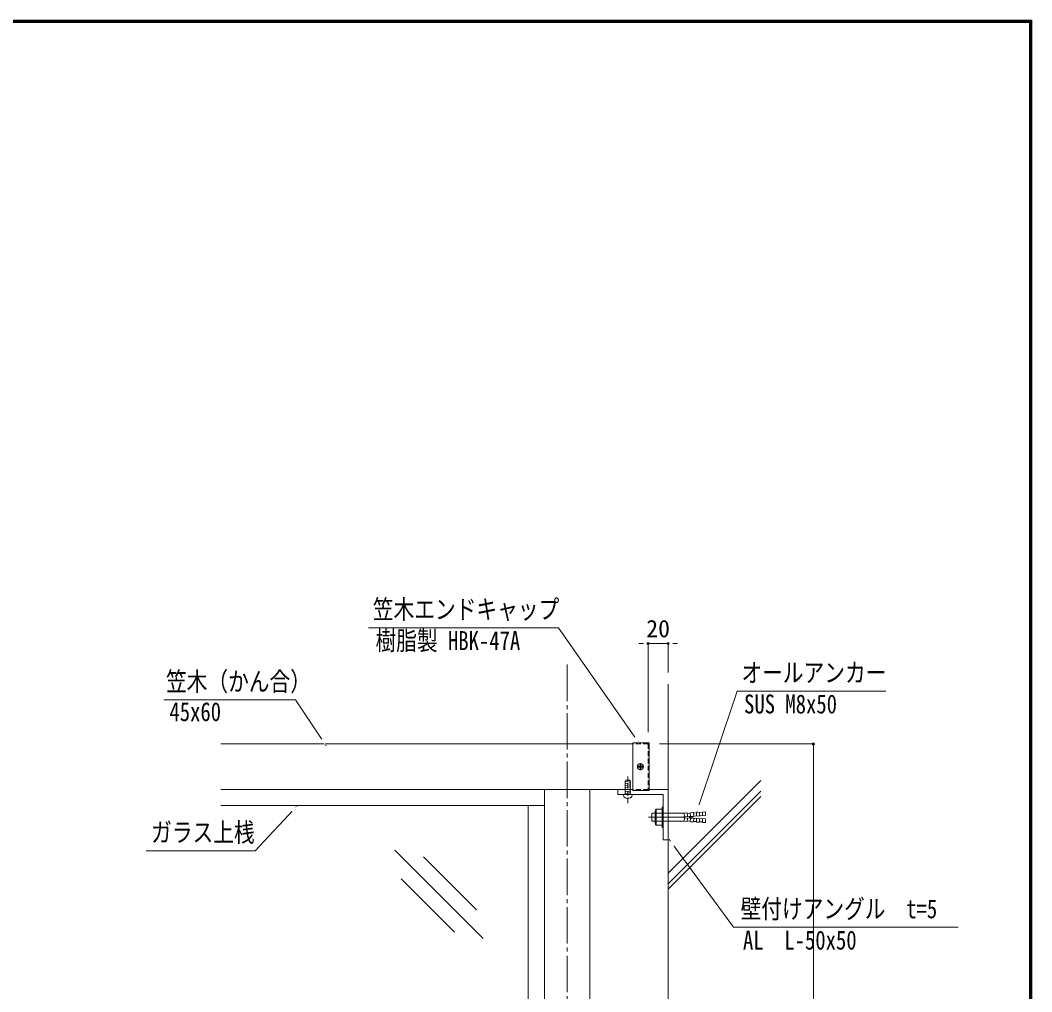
# Model space of a CAD drawing. Units: millimetres at full size; details may follow other scales. Extents: x -3501 to 3497, y -1129 to 1133.
# Drawn here: x 2496 to 3497, y 172 to 1133 of the extents above; entities that cross this region are included whole.
import ezdxf
from ezdxf.enums import TextEntityAlignment as Align

# ---------------------------------------------------------------- set-up
doc = ezdxf.new("R2010")
doc.units = ezdxf.units.MM
doc.header["$LTSCALE"] = 4
doc.header["$PDMODE"] = 32
doc.header["$PDSIZE"] = 2
doc.linetypes.add('CHAIN2', pattern=[12, 9, -1, 1, -1])
doc.linetypes.add('DASHED1', pattern=[1.8, 1.2, -0.6])
for name, color, linetype, lineweight in [('0-0_0', 7, 'Continuous', 18), ('0-1_1手摺寸法', 3, 'Continuous', 18), ('0-4_2躯体線', 4, 'Continuous', 9), ('0-5_3中心線', 2, 'CHAIN2', 18), ('0-7_42ｱﾙﾐ部品', 6, 'Continuous', 18), ('0-8_51破線ｱﾙﾐ', 3, 'DASHED1', 18), ('0-9_6ﾊｯﾁﾝｸﾞ', 4, 'Continuous', 9), ('0-F_WAKU', 7, 'Continuous', 18)]:
    doc.layers.add(name, color=color, linetype=linetype, lineweight=lineweight)
doc.styles.add('ＭＳ ゴシック', font='')
doc.styles.get('ＭＳ ゴシック').set_extended_font_data('MS Gothic')

msp = doc.modelspace()

# ---------------------------------------------------------------- linework, layer by layer
at = {"layer": '0-0_0'}
for p, q in [((3102.366, 417.108), (2694.866, 417.108)), ((3118.366, 418.108), (3102.366, 418.108)), ((3102.366, 418.108), (3102.366, 371.108)), ((3118.366, 418.108), (3118.366, 371.108)), ((3102.366, 372.108), (2694.866, 372.108)), ((3014.866, 372.108), (3014.866, 99.581)), ((3059.866, 99.581), (3059.866, 372.108)), ((3118.366, 371.108), (3102.366, 371.108))]:
    msp.add_line(p, q, dxfattribs=at)
at = {"layer": '0-0_0', "linetype": 'DASHED1'}
for p, q in [((3117.366, 417.108), (3102.366, 417.108)), ((3117.366, 417.108), (3117.366, 372.108)), ((3117.366, 372.108), (3102.366, 372.108))]:
    msp.add_line(p, q, dxfattribs=at)
at = {"layer": '0-0_0'}
for points in [[(3108.803, 417.108), (3028.812, 532.167), (2840.913, 532.167)], [(2798.944, 415.192), (2768.636, 460.814), (2638.458, 460.814)], [(3165.177, 349.329), (3205.5, 469.494), (3352.67, 469.494)], [(2770.679, 356.108), (2728.642, 311.353), (2620.945, 311.353)], [(3138.257, 322.518), (3201.912, 235.862), (3424.156, 235.862)]]:
    msp.add_lwpolyline(points, dxfattribs=at)
at = {"layer": '0-1_1手摺寸法'}
for p, q in [((3112.766, 516.616), (3108.166, 516.616)), ((3117.366, 428.608), (3117.366, 516.616)), ((3117.366, 516.616), (3137.366, 516.616)), ((3137.366, 516.616), (3117.366, 516.616)), ((3137.366, 487.839), (3137.366, 516.616)), ((3141.966, 516.616), (3146.566, 516.616)), ((3128.866, 417.108), (3280.919, 417.108)), ((3280.919, 417.108), (3280.919, -682.892)), ((3280.919, -678.292), (3280.919, 412.508))]:
    msp.add_line(p, q, dxfattribs=at)
for p in [(3117.366, 516.616), (3137.366, 516.616), (3280.919, 417.108)]:
    msp.add_point(p, dxfattribs=at)
at = {"layer": '0-4_2躯体線'}
for p, q in [((3137.366, 476.339), (3137.366, -791.43)), ((3137.366, 289.312), (3228.954, 380.9)), ((3137.366, 278.703), (3228.954, 370.292)), ((3137.366, 273.409), (3228.954, 364.998))]:
    msp.add_line(p, q, dxfattribs=at)
at = {"layer": '0-5_3中心線'}
for p, q in [((3037.366, 495.608), (3037.366, -792.622)), ((3117.982, 344.608), (3164.78, 344.608))]:
    msp.add_line(p, q, dxfattribs=at)
at = {"layer": '0-7_42ｱﾙﾐ部品'}
for p, q in [((2694.866, 372.108), (3014.866, 372.108)), ((3102.366, 372.108), (3087.366, 372.108)), ((3087.366, 372.108), (3087.366, 367.108)), ((3137.366, 372.108), (3118.366, 372.108)), ((3137.366, 322.108), (3137.366, 372.108)), ((3132.366, 367.108), (3087.366, 367.108)), ((3132.366, 322.108), (3132.366, 367.108)), ((2694.866, 356.108), (3014.866, 356.108)), ((2998.866, 356.108), (2998.866, 99.581)), ((3124.381, 350.608), (3124.381, 338.608)), ((3125.381, 352.608), (3125.381, 336.608)), ((3125.381, 352.608), (3131.381, 352.608)), ((3131.381, 354.608), (3131.381, 334.608)), ((3131.381, 354.608), (3132.366, 354.608)), ((3132.366, 354.608), (3132.366, 334.608)), ((3121.183, 348.608), (3124.381, 348.608)), ((3121.183, 348.608), (3121.183, 340.608)), ((3121.183, 340.608), (3124.381, 340.608)), ((3125.381, 348.608), (3131.381, 348.608)), ((3125.381, 340.608), (3131.381, 340.608)), ((3132.366, 348.588), (3153.197, 348.638)), ((3132.366, 340.608), (3153.428, 340.608)), ((3152.926, 345.108), (3174.381, 346.354)), ((3152.926, 344.108), (3152.926, 345.108)), ((3152.926, 344.108), (3174.381, 342.861)), ((3153.197, 348.638), (3156.192, 348.81)), ((3153.398, 345.144), (3153.197, 348.638)), ((3153.398, 344.072), (3153.197, 340.577)), ((3153.197, 340.577), (3156.192, 340.404)), ((3156.192, 348.81), (3156.392, 345.33)), ((3156.192, 340.404), (3156.392, 343.885)), ((3156.22, 348.311), (3159.216, 348.484)), ((3156.22, 340.904), (3159.216, 340.731)), ((3156.554, 348.33), (3159.216, 348.484)), ((3156.554, 340.884), (3159.216, 340.731)), ((3159.187, 348.983), (3162.182, 349.156)), ((3159.187, 348.983), (3159.388, 345.503)), ((3159.187, 340.232), (3159.388, 343.712)), ((3159.521, 349.002), (3162.516, 349.175)), ((3162.516, 349.175), (3162.717, 345.693)), ((3162.516, 340.04), (3162.717, 343.522)), ((3162.544, 348.676), (3165.206, 348.83)), ((3162.544, 348.676), (3165.121, 348.825)), ((3162.544, 340.539), (3165.206, 340.385)), ((3162.544, 340.539), (3165.121, 340.39)), ((3165.177, 349.329), (3168.172, 349.502)), ((3165.177, 349.329), (3165.378, 345.848)), ((3165.177, 339.886), (3165.378, 343.366)), ((3168.172, 349.502), (3168.372, 346.021)), ((3168.172, 339.714), (3168.372, 343.194)), ((3168.201, 349.002), (3171.196, 349.175)), ((3171.167, 349.674), (3174.179, 349.848)), ((3171.167, 349.674), (3171.368, 346.194)), ((3171.167, 339.541), (3171.368, 343.021)), ((3174.378, 346.396), (3174.179, 349.848)), ((3174.378, 342.82), (3174.179, 339.367)), ((3125.381, 336.608), (3131.381, 336.608)), ((3131.381, 334.608), (3132.366, 334.608)), ((3159.187, 340.232), (3162.182, 340.059)), ((3159.521, 340.212), (3162.516, 340.04)), ((3165.177, 339.886), (3168.172, 339.714)), ((3168.201, 340.212), (3171.196, 340.04)), ((3171.167, 339.541), (3174.179, 339.367)), ((3132.366, 322.108), (3137.366, 322.108))]:
    msp.add_line(p, q, dxfattribs=at)
for centre, radius, start, end in [((3126.881, 350.608), 2.5, 126.87, 233.13), ((3132.881, 344.608), 8.5, 151.928, 208.072), ((3126.881, 338.608), 2.5, 126.87, 233.13)]:
    msp.add_arc(centre, radius, start, end, dxfattribs=at)
at = {"layer": '0-8_51破線ｱﾙﾐ'}
msp.add_line((3097.366, 358.546), (3097.366, 385.909), dxfattribs=at)
at = {"layer": '0-9_6ﾊｯﾁﾝｸﾞ'}
for p, q in [((3113.166, 394.608), (3106.566, 394.608)), ((3108.991, 394.982), (3107.462, 394.982)), ((3107.462, 394.232), (3107.462, 394.982)), ((3108.991, 394.232), (3107.462, 394.232)), ((3109.491, 397.012), (3109.491, 395.482)), ((3109.491, 397.012), (3110.241, 397.012)), ((3109.491, 392.204), (3109.491, 393.732)), ((3109.491, 392.204), (3110.241, 392.204)), ((3109.866, 391.308), (3109.866, 397.908)), ((3110.241, 397.012), (3110.241, 395.482)), ((3110.241, 392.204), (3110.241, 393.732)), ((3110.741, 394.982), (3112.27, 394.982)), ((3110.741, 394.232), (3112.27, 394.232)), ((3112.27, 394.232), (3112.27, 394.982)), ((3100.223, 380.576), (3094.509, 379.906)), ((3100.223, 380.576), (3094.509, 379.906)), ((3094.866, 379.964), (3095.458, 381.393)), ((3099.274, 381.393), (3095.458, 381.393)), ((3099.866, 379.964), (3099.274, 381.393)), ((3100.223, 378.562), (3094.509, 377.892)), ((3100.223, 378.562), (3094.509, 377.892)), ((3100.223, 376.549), (3094.509, 375.878)), ((3100.223, 376.549), (3094.509, 375.878)), ((3100.223, 374.535), (3094.509, 373.865)), ((3100.223, 374.535), (3094.509, 373.865)), ((3100.223, 372.521), (3094.509, 371.851)), ((3100.223, 372.521), (3094.509, 371.851)), ((3100.223, 370.508), (3094.509, 369.837)), ((3100.223, 370.508), (3094.509, 369.837)), ((3094.866, 367.108), (3094.866, 379.964)), ((3099.866, 367.108), (3099.866, 379.964)), ((3093.08, 366.393), (3093.08, 366.822)), ((3101.366, 367.108), (3093.366, 367.108)), ((3100.223, 368.626), (3094.509, 367.956)), ((3100.223, 368.626), (3094.509, 367.956)), ((3098.794, 363.536), (3095.937, 363.536)), ((3101.652, 366.393), (3101.652, 366.822)), ((2866.748, 311.92), (2954.209, 224.459)), ((2895.179, 305.366), (2947.655, 252.89)), ((2873.302, 283.489), (2925.778, 231.012))]:
    msp.add_line(p, q, dxfattribs=at)
msp.add_circle((3109.866, 394.608), 3, dxfattribs=at)
for centre, radius, start, end in [((3108.991, 395.482), 0.5, 270, 0), ((3108.991, 393.732), 0.5, 0, 90), ((3110.741, 395.482), 0.5, 180, 270), ((3110.741, 393.732), 0.5, 90, 180), ((3093.366, 366.822), 0.286, 90, 180), ((3095.937, 366.393), 2.857, 180, 270), ((3098.794, 366.393), 2.857, 270, 0), ((3101.366, 366.822), 0.286, 0, 90)]:
    msp.add_arc(centre, radius, start, end, dxfattribs=at)
at = {"layer": '0-F_WAKU'}
for p, q in [((3497.004, 1133.2), (294.604, 1133.2)), ((3496.404, 1132.6), (295.204, 1132.6)), ((3495.804, 1132), (295.804, 1132)), ((3495.204, 1131.4), (296.404, 1131.4)), ((3494.604, 1130.8), (297.004, 1130.8)), ((3494.604, -1126.8), (3494.604, 1130.8)), ((3495.204, -1127.4), (3495.204, 1131.4)), ((3495.804, -1128), (3495.804, 1132)), ((3496.404, -1128.6), (3496.404, 1132.6)), ((3497.004, -1129.2), (3497.004, 1133.2))]:
    msp.add_line(p, q, dxfattribs=at)

# ---------------------------------------------------------------- texts
at = {"layer": '0-0_0', "style": 'ＭＳ ゴシック', "width": 0.8}
for s, p in [('笠木エンドキャップ', (2845.196, 535.31)), ('樹脂製 HBK-47A', (2847.8, 504.326)), ('笠木（かん合）', (2640.531, 463.957)), ('オールアンカー', (3209.783, 472.637)), ('SUS M8x50', (3212.386, 441.652)), ('45x60', (2643.904, 434.025)), ('ガラス上桟', (2625.812, 314.625)), ('壁付けアングル\u3000t=5', (3208.935, 239.005)), ('AL\u3000L-50x50', (3211.311, 208.021))]:
    msp.add_text(s, height=18.77, dxfattribs=at).set_placement(p, align=Align.BOTTOM_LEFT)
at = {"layer": '0-1_1手摺寸法', "style": 'ＭＳ ゴシック'}
msp.add_text('20', height=17.27, dxfattribs=at).set_placement((3115.59, 517.435), align=Align.BOTTOM_LEFT)

# ---------------------------------------------------------------- next in the draw order: wipeouts: each hides what was drawn before it
for points in [[(2793.428, 420.986), (2795.742, 422.524), (2798.944, 415.192), (2798.944, 415.192)], [(3103.165, 422.783), (3105.446, 424.369), (3108.803, 417.108), (3108.803, 417.108)], [(2766.298, 349.414), (2764.272, 351.316), (2770.679, 356.108), (2770.679, 356.108)], [(3166.366, 357.24), (3169, 356.356), (3165.177, 349.329), (3165.177, 349.329)], [(3144.041, 316.99), (3141.802, 315.346), (3138.257, 322.518), (3138.257, 322.518)]]:
    msp.add_wipeout(points)

doc.saveas('drawing.dxf')
